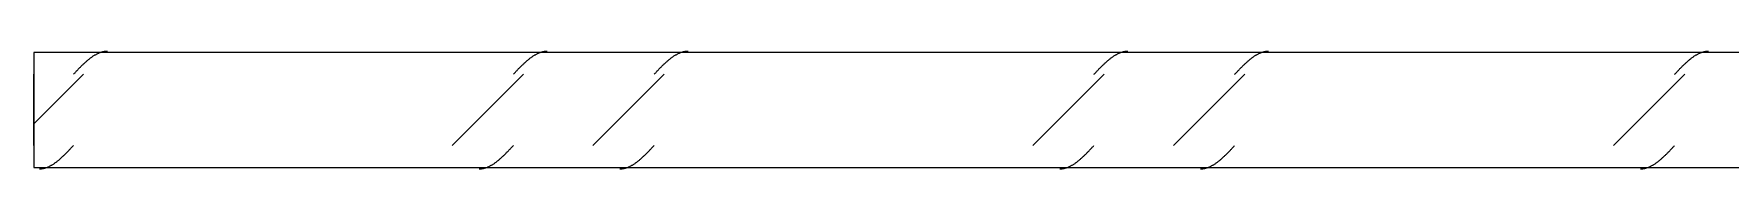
# Model space of a CAD drawing. Header units: centimetres. Extents: x -6111 to 13767, y -285 to 1600.
# Drawn here: x -1152.8 to -1005.9, y 440.4 to 450.6 of the extents above; entities that cross this region are included whole.
import ezdxf

# ---------------------------------------------------------------- set-up
doc = ezdxf.new("R2010")
doc.units = ezdxf.units.CM
doc.layers.add('S-BEAM', color=7, linetype='Continuous', lineweight=9)

# ---------------------------------------------------------------- blocks, each defined once
blk = doc.blocks.new('FP_59-Elevación Eje 2')
at = {"layer": 'S-BEAM'}
blk.add_line((-3164.39, 450.53), (-3458.17, 450.53), dxfattribs=at)
at = {"layer": 'S-BEAM', "color": 9, "true_color": 0xc0c0c0}
for p, q in [((-3453.93, 449.49), (-3453.89, 449.53)), ((-3453.89, 449.53), (-3453.84, 449.58)), ((-3453.84, 449.58), (-3453.79, 449.62)), ((-3453.79, 449.62), (-3453.75, 449.66)), ((-3453.75, 449.66), (-3453.7, 449.71)), ((-3453.7, 449.71), (-3453.65, 449.75)), ((-3453.65, 449.75), (-3453.61, 449.79)), ((-3453.61, 449.79), (-3453.56, 449.83)), ((-3453.56, 449.83), (-3453.51, 449.87)), ((-3453.51, 449.87), (-3453.47, 449.91)), ((-3453.47, 449.91), (-3453.42, 449.95)), ((-3453.42, 449.95), (-3453.37, 449.98)), ((-3453.37, 449.98), (-3453.33, 450.02)), ((-3453.33, 450.02), (-3453.28, 450.05)), ((-3453.28, 450.05), (-3453.23, 450.09)), ((-3453.23, 450.09), (-3453.19, 450.12)), ((-3453.19, 450.12), (-3453.14, 450.16)), ((-3453.14, 450.16), (-3453.09, 450.19)), ((-3453.09, 450.19), (-3453.05, 450.22)), ((-3453.05, 450.22), (-3453, 450.25)), ((-3453, 450.25), (-3452.95, 450.28)), ((-3452.95, 450.28), (-3452.91, 450.31)), ((-3452.91, 450.31), (-3452.86, 450.33)), ((-3452.86, 450.33), (-3452.81, 450.36)), ((-3452.81, 450.36), (-3452.77, 450.38)), ((-3452.77, 450.38), (-3452.72, 450.41)), ((-3452.72, 450.41), (-3452.67, 450.43)), ((-3452.67, 450.43), (-3452.63, 450.45)), ((-3452.63, 450.45), (-3452.58, 450.47)), ((-3452.58, 450.47), (-3452.53, 450.49)), ((-3452.53, 450.49), (-3452.49, 450.51)), ((-3452.49, 450.51), (-3452.44, 450.53)), ((-3452.44, 450.53), (-3452.39, 450.54)), ((-3452.39, 450.54), (-3452.35, 450.56)), ((-3452.35, 450.56), (-3452.3, 450.57)), ((-3452.3, 450.57), (-3452.25, 450.59)), ((-3452.25, 450.59), (-3452.21, 450.6)), ((-3452.21, 450.6), (-3452.16, 450.61)), ((-3452.16, 450.61), (-3452.11, 450.62)), ((-3452.11, 450.62), (-3452.07, 450.63)), ((-3452.07, 450.63), (-3452.02, 450.63)), ((-3452.02, 450.63), (-3451.97, 450.64)), ((-3451.97, 450.64), (-3451.93, 450.64)), ((-3451.93, 450.64), (-3451.88, 450.64)), ((-3451.88, 450.64), (-3451.83, 450.65)), ((-3415.83, 449.49), (-3415.79, 449.53)), ((-3415.79, 449.53), (-3415.74, 449.58)), ((-3415.74, 449.58), (-3415.69, 449.62)), ((-3415.69, 449.62), (-3415.65, 449.66)), ((-3415.65, 449.66), (-3415.6, 449.71)), ((-3415.6, 449.71), (-3415.55, 449.75)), ((-3415.55, 449.75), (-3415.51, 449.79)), ((-3415.51, 449.79), (-3415.46, 449.83)), ((-3415.46, 449.83), (-3415.41, 449.87)), ((-3415.41, 449.87), (-3415.37, 449.91)), ((-3415.37, 449.91), (-3415.32, 449.95)), ((-3415.32, 449.95), (-3415.27, 449.98)), ((-3415.27, 449.98), (-3415.23, 450.02)), ((-3415.23, 450.02), (-3415.18, 450.05)), ((-3415.18, 450.05), (-3415.13, 450.09)), ((-3415.13, 450.09), (-3415.09, 450.12)), ((-3415.09, 450.12), (-3415.04, 450.16)), ((-3415.04, 450.16), (-3414.99, 450.19)), ((-3414.99, 450.19), (-3414.95, 450.22)), ((-3414.95, 450.22), (-3414.9, 450.25)), ((-3414.9, 450.25), (-3414.85, 450.28)), ((-3414.85, 450.28), (-3414.81, 450.31)), ((-3414.81, 450.31), (-3414.76, 450.33)), ((-3414.76, 450.33), (-3414.71, 450.36)), ((-3414.71, 450.36), (-3414.67, 450.38)), ((-3414.67, 450.38), (-3414.62, 450.41)), ((-3414.62, 450.41), (-3414.57, 450.43)), ((-3414.57, 450.43), (-3414.53, 450.45)), ((-3414.53, 450.45), (-3414.48, 450.47)), ((-3414.48, 450.47), (-3414.43, 450.49)), ((-3414.43, 450.49), (-3414.39, 450.51)), ((-3414.39, 450.51), (-3414.34, 450.53)), ((-3414.34, 450.53), (-3414.29, 450.54)), ((-3414.29, 450.54), (-3414.25, 450.56)), ((-3414.25, 450.56), (-3414.2, 450.57)), ((-3414.2, 450.57), (-3414.15, 450.59)), ((-3414.15, 450.59), (-3414.11, 450.6)), ((-3414.11, 450.6), (-3414.06, 450.61)), ((-3414.06, 450.61), (-3414.01, 450.62)), ((-3414.01, 450.62), (-3413.97, 450.63)), ((-3413.97, 450.63), (-3413.92, 450.63)), ((-3413.92, 450.63), (-3413.87, 450.64)), ((-3413.87, 450.64), (-3413.83, 450.64)), ((-3413.83, 450.64), (-3413.78, 450.64)), ((-3413.78, 450.64), (-3413.73, 450.65)), ((-3403.64, 449.49), (-3403.6, 449.53)), ((-3403.6, 449.53), (-3403.55, 449.58)), ((-3403.55, 449.58), (-3403.5, 449.62)), ((-3403.5, 449.62), (-3403.46, 449.66)), ((-3403.46, 449.66), (-3403.41, 449.71)), ((-3403.41, 449.71), (-3403.36, 449.75)), ((-3403.36, 449.75), (-3403.32, 449.79)), ((-3403.32, 449.79), (-3403.27, 449.83)), ((-3403.27, 449.83), (-3403.22, 449.87)), ((-3403.22, 449.87), (-3403.18, 449.91)), ((-3403.18, 449.91), (-3403.13, 449.95)), ((-3403.13, 449.95), (-3403.08, 449.98)), ((-3403.08, 449.98), (-3403.04, 450.02)), ((-3403.04, 450.02), (-3402.99, 450.05)), ((-3402.99, 450.05), (-3402.94, 450.09)), ((-3402.94, 450.09), (-3402.9, 450.12)), ((-3402.9, 450.12), (-3402.85, 450.16)), ((-3402.85, 450.16), (-3402.8, 450.19)), ((-3402.8, 450.19), (-3402.76, 450.22)), ((-3402.76, 450.22), (-3402.71, 450.25)), ((-3402.71, 450.25), (-3402.66, 450.28)), ((-3402.66, 450.28), (-3402.62, 450.31)), ((-3402.62, 450.31), (-3402.57, 450.33)), ((-3402.57, 450.33), (-3402.52, 450.36)), ((-3402.52, 450.36), (-3402.48, 450.38)), ((-3402.48, 450.38), (-3402.43, 450.41)), ((-3402.43, 450.41), (-3402.38, 450.43)), ((-3402.38, 450.43), (-3402.34, 450.45)), ((-3402.34, 450.45), (-3402.29, 450.47)), ((-3402.29, 450.47), (-3402.24, 450.49)), ((-3402.24, 450.49), (-3402.2, 450.51)), ((-3402.2, 450.51), (-3402.15, 450.53)), ((-3402.15, 450.53), (-3402.1, 450.54)), ((-3402.1, 450.54), (-3402.06, 450.56)), ((-3402.06, 450.56), (-3402.01, 450.57)), ((-3402.01, 450.57), (-3401.96, 450.59)), ((-3401.96, 450.59), (-3401.92, 450.6)), ((-3401.92, 450.6), (-3401.87, 450.61)), ((-3401.87, 450.61), (-3401.82, 450.62)), ((-3401.82, 450.62), (-3401.78, 450.63)), ((-3401.78, 450.63), (-3401.73, 450.63)), ((-3401.73, 450.63), (-3401.68, 450.64)), ((-3401.68, 450.64), (-3401.64, 450.64)), ((-3401.64, 450.64), (-3401.59, 450.64)), ((-3401.59, 450.64), (-3401.54, 450.65)), ((-3365.54, 449.49), (-3365.5, 449.53)), ((-3365.5, 449.53), (-3365.45, 449.58)), ((-3365.45, 449.58), (-3365.4, 449.62)), ((-3365.4, 449.62), (-3365.36, 449.66)), ((-3365.36, 449.66), (-3365.31, 449.71)), ((-3365.31, 449.71), (-3365.26, 449.75)), ((-3365.26, 449.75), (-3365.22, 449.79)), ((-3365.22, 449.79), (-3365.17, 449.83)), ((-3365.17, 449.83), (-3365.12, 449.87)), ((-3365.12, 449.87), (-3365.08, 449.91)), ((-3365.08, 449.91), (-3365.03, 449.95)), ((-3365.03, 449.95), (-3364.98, 449.98)), ((-3364.98, 449.98), (-3364.94, 450.02)), ((-3364.94, 450.02), (-3364.89, 450.05)), ((-3364.89, 450.05), (-3364.84, 450.09)), ((-3364.84, 450.09), (-3364.8, 450.12)), ((-3364.8, 450.12), (-3364.75, 450.16)), ((-3364.75, 450.16), (-3364.7, 450.19)), ((-3364.7, 450.19), (-3364.66, 450.22)), ((-3364.66, 450.22), (-3364.61, 450.25)), ((-3364.61, 450.25), (-3364.56, 450.28)), ((-3364.56, 450.28), (-3364.52, 450.31)), ((-3364.52, 450.31), (-3364.47, 450.33)), ((-3364.47, 450.33), (-3364.42, 450.36)), ((-3364.42, 450.36), (-3364.38, 450.38)), ((-3364.38, 450.38), (-3364.33, 450.41)), ((-3364.33, 450.41), (-3364.28, 450.43)), ((-3364.28, 450.43), (-3364.24, 450.45)), ((-3364.24, 450.45), (-3364.19, 450.47)), ((-3364.19, 450.47), (-3364.14, 450.49)), ((-3364.14, 450.49), (-3364.1, 450.51)), ((-3364.1, 450.51), (-3364.05, 450.53)), ((-3364.05, 450.53), (-3364, 450.54)), ((-3364, 450.54), (-3363.96, 450.56)), ((-3363.96, 450.56), (-3363.91, 450.57)), ((-3363.91, 450.57), (-3363.86, 450.59)), ((-3363.86, 450.59), (-3363.82, 450.6)), ((-3363.82, 450.6), (-3363.77, 450.61)), ((-3363.77, 450.61), (-3363.73, 450.62)), ((-3363.73, 450.62), (-3363.68, 450.63)), ((-3363.68, 450.63), (-3363.63, 450.63)), ((-3363.63, 450.63), (-3363.59, 450.64)), ((-3363.59, 450.64), (-3363.54, 450.64)), ((-3363.54, 450.64), (-3363.49, 450.64)), ((-3363.49, 450.64), (-3363.45, 450.65)), ((-3353.35, 449.49), (-3353.31, 449.53)), ((-3353.31, 449.53), (-3353.26, 449.58)), ((-3353.26, 449.58), (-3353.21, 449.62)), ((-3353.21, 449.62), (-3353.17, 449.66)), ((-3353.17, 449.66), (-3353.12, 449.71)), ((-3353.12, 449.71), (-3353.07, 449.75)), ((-3353.07, 449.75), (-3353.03, 449.79)), ((-3353.03, 449.79), (-3352.98, 449.83)), ((-3352.98, 449.83), (-3352.93, 449.87)), ((-3352.93, 449.87), (-3352.89, 449.91)), ((-3352.89, 449.91), (-3352.84, 449.95)), ((-3352.84, 449.95), (-3352.79, 449.98)), ((-3352.79, 449.98), (-3352.75, 450.02)), ((-3352.75, 450.02), (-3352.7, 450.05)), ((-3352.7, 450.05), (-3352.65, 450.09)), ((-3352.65, 450.09), (-3352.61, 450.12)), ((-3352.61, 450.12), (-3352.56, 450.16)), ((-3352.56, 450.16), (-3352.51, 450.19)), ((-3352.51, 450.19), (-3352.47, 450.22)), ((-3352.47, 450.22), (-3352.42, 450.25)), ((-3352.42, 450.25), (-3352.37, 450.28)), ((-3352.37, 450.28), (-3352.33, 450.31)), ((-3352.33, 450.31), (-3352.28, 450.33)), ((-3352.28, 450.33), (-3352.24, 450.36)), ((-3352.24, 450.36), (-3352.19, 450.38)), ((-3352.19, 450.38), (-3352.14, 450.41)), ((-3352.14, 450.41), (-3352.1, 450.43)), ((-3352.1, 450.43), (-3352.05, 450.45)), ((-3352.05, 450.45), (-3352, 450.47)), ((-3352, 450.47), (-3351.96, 450.49)), ((-3351.96, 450.49), (-3351.91, 450.51)), ((-3351.91, 450.51), (-3351.86, 450.53)), ((-3351.86, 450.53), (-3351.82, 450.54)), ((-3351.82, 450.54), (-3351.77, 450.56)), ((-3351.77, 450.56), (-3351.72, 450.57)), ((-3351.72, 450.57), (-3351.68, 450.59)), ((-3351.68, 450.59), (-3351.63, 450.6)), ((-3351.63, 450.6), (-3351.58, 450.61)), ((-3351.58, 450.61), (-3351.54, 450.62)), ((-3351.54, 450.62), (-3351.49, 450.63)), ((-3351.49, 450.63), (-3351.44, 450.63)), ((-3351.44, 450.63), (-3351.4, 450.64)), ((-3351.4, 450.64), (-3351.35, 450.64)), ((-3351.35, 450.64), (-3351.3, 450.64)), ((-3351.3, 450.64), (-3351.26, 450.65)), ((-3315.26, 449.49), (-3315.21, 449.53)), ((-3315.21, 449.53), (-3315.16, 449.58)), ((-3315.16, 449.58), (-3315.12, 449.62)), ((-3315.12, 449.62), (-3315.07, 449.66)), ((-3315.07, 449.66), (-3315.02, 449.71)), ((-3315.02, 449.71), (-3314.98, 449.75)), ((-3314.98, 449.75), (-3314.93, 449.79)), ((-3314.93, 449.79), (-3314.88, 449.83)), ((-3314.88, 449.83), (-3314.84, 449.87)), ((-3314.84, 449.87), (-3314.79, 449.91)), ((-3314.79, 449.91), (-3314.74, 449.95)), ((-3314.74, 449.95), (-3314.7, 449.98)), ((-3314.7, 449.98), (-3314.65, 450.02)), ((-3314.65, 450.02), (-3314.6, 450.05)), ((-3314.6, 450.05), (-3314.56, 450.09)), ((-3314.56, 450.09), (-3314.51, 450.12)), ((-3314.51, 450.12), (-3314.46, 450.16)), ((-3314.46, 450.16), (-3314.42, 450.19)), ((-3314.42, 450.19), (-3314.37, 450.22)), ((-3314.37, 450.22), (-3314.32, 450.25)), ((-3314.32, 450.25), (-3314.28, 450.28)), ((-3314.28, 450.28), (-3314.23, 450.31)), ((-3314.23, 450.31), (-3314.18, 450.33)), ((-3314.18, 450.33), (-3314.14, 450.36)), ((-3314.14, 450.36), (-3314.09, 450.38)), ((-3314.09, 450.38), (-3314.04, 450.41)), ((-3314.04, 450.41), (-3314, 450.43)), ((-3314, 450.43), (-3313.95, 450.45)), ((-3313.95, 450.45), (-3313.9, 450.47)), ((-3313.9, 450.47), (-3313.86, 450.49)), ((-3313.86, 450.49), (-3313.81, 450.51)), ((-3313.81, 450.51), (-3313.76, 450.53)), ((-3313.76, 450.53), (-3313.72, 450.54)), ((-3313.72, 450.54), (-3313.67, 450.56)), ((-3313.67, 450.56), (-3313.62, 450.57)), ((-3313.62, 450.57), (-3313.58, 450.59)), ((-3313.58, 450.59), (-3313.53, 450.6)), ((-3313.53, 450.6), (-3313.48, 450.61)), ((-3313.48, 450.61), (-3313.44, 450.62)), ((-3313.44, 450.62), (-3313.39, 450.63)), ((-3313.39, 450.63), (-3313.34, 450.63)), ((-3313.34, 450.63), (-3313.3, 450.64)), ((-3313.3, 450.64), (-3313.25, 450.64)), ((-3313.25, 450.64), (-3313.2, 450.64)), ((-3313.2, 450.64), (-3313.16, 450.65)), ((-3454.77, 448.63), (-3454.73, 448.68)), ((-3454.73, 448.68), (-3454.68, 448.72)), ((-3454.68, 448.72), (-3454.63, 448.77)), ((-3454.63, 448.77), (-3454.59, 448.82)), ((-3454.59, 448.82), (-3454.54, 448.87)), ((-3454.54, 448.87), (-3454.49, 448.92)), ((-3454.49, 448.92), (-3454.45, 448.97)), ((-3454.45, 448.97), (-3454.4, 449.02)), ((-3454.4, 449.02), (-3454.35, 449.07)), ((-3454.35, 449.07), (-3454.31, 449.12)), ((-3454.31, 449.12), (-3454.26, 449.16)), ((-3454.26, 449.16), (-3454.21, 449.21)), ((-3454.21, 449.21), (-3454.17, 449.26)), ((-3454.17, 449.26), (-3454.12, 449.31)), ((-3454.12, 449.31), (-3454.07, 449.35)), ((-3454.07, 449.35), (-3454.03, 449.4)), ((-3454.03, 449.4), (-3453.98, 449.44)), ((-3453.98, 449.44), (-3453.93, 449.49)), ((-3416.67, 448.63), (-3416.63, 448.68)), ((-3416.63, 448.68), (-3416.58, 448.72)), ((-3416.58, 448.72), (-3416.53, 448.77)), ((-3416.53, 448.77), (-3416.49, 448.82)), ((-3416.49, 448.82), (-3416.44, 448.87)), ((-3416.44, 448.87), (-3416.39, 448.92)), ((-3416.39, 448.92), (-3416.35, 448.97)), ((-3416.35, 448.97), (-3416.3, 449.02)), ((-3416.3, 449.02), (-3416.25, 449.07)), ((-3416.25, 449.07), (-3416.21, 449.12)), ((-3416.21, 449.12), (-3416.16, 449.16)), ((-3416.16, 449.16), (-3416.11, 449.21)), ((-3416.11, 449.21), (-3416.07, 449.26)), ((-3416.07, 449.26), (-3416.02, 449.31)), ((-3416.02, 449.31), (-3415.97, 449.35)), ((-3415.97, 449.35), (-3415.93, 449.4)), ((-3415.93, 449.4), (-3415.88, 449.44)), ((-3415.88, 449.44), (-3415.83, 449.49)), ((-3404.48, 448.63), (-3404.44, 448.68)), ((-3404.44, 448.68), (-3404.39, 448.72)), ((-3404.39, 448.72), (-3404.34, 448.77)), ((-3404.34, 448.77), (-3404.3, 448.82)), ((-3404.3, 448.82), (-3404.25, 448.87)), ((-3404.25, 448.87), (-3404.2, 448.92)), ((-3404.2, 448.92), (-3404.16, 448.97)), ((-3404.16, 448.97), (-3404.11, 449.02)), ((-3404.11, 449.02), (-3404.06, 449.07)), ((-3404.06, 449.07), (-3404.02, 449.12)), ((-3404.02, 449.12), (-3403.97, 449.16)), ((-3403.97, 449.16), (-3403.92, 449.21)), ((-3403.92, 449.21), (-3403.88, 449.26)), ((-3403.88, 449.26), (-3403.83, 449.31)), ((-3403.83, 449.31), (-3403.78, 449.35)), ((-3403.78, 449.35), (-3403.74, 449.4)), ((-3403.74, 449.4), (-3403.69, 449.44)), ((-3403.69, 449.44), (-3403.64, 449.49)), ((-3366.39, 448.63), (-3366.34, 448.68)), ((-3366.34, 448.68), (-3366.29, 448.72)), ((-3366.29, 448.72), (-3366.24, 448.77)), ((-3366.24, 448.77), (-3366.2, 448.82)), ((-3366.2, 448.82), (-3366.15, 448.87)), ((-3366.15, 448.87), (-3366.1, 448.92)), ((-3366.1, 448.92), (-3366.06, 448.97)), ((-3366.06, 448.97), (-3366.01, 449.02)), ((-3366.01, 449.02), (-3365.96, 449.07)), ((-3365.96, 449.07), (-3365.92, 449.12)), ((-3365.92, 449.12), (-3365.87, 449.16)), ((-3365.87, 449.16), (-3365.82, 449.21)), ((-3365.82, 449.21), (-3365.78, 449.26)), ((-3365.78, 449.26), (-3365.73, 449.31)), ((-3365.73, 449.31), (-3365.68, 449.35)), ((-3365.68, 449.35), (-3365.64, 449.4)), ((-3365.64, 449.4), (-3365.59, 449.44)), ((-3365.59, 449.44), (-3365.54, 449.49)), ((-3354.2, 448.63), (-3354.15, 448.68)), ((-3354.15, 448.68), (-3354.1, 448.72)), ((-3354.1, 448.72), (-3354.06, 448.77)), ((-3354.06, 448.77), (-3354.01, 448.82)), ((-3354.01, 448.82), (-3353.96, 448.87)), ((-3353.96, 448.87), (-3353.92, 448.92)), ((-3353.92, 448.92), (-3353.87, 448.97)), ((-3353.87, 448.97), (-3353.82, 449.02)), ((-3353.82, 449.02), (-3353.78, 449.07)), ((-3353.78, 449.07), (-3353.73, 449.12)), ((-3353.73, 449.12), (-3353.68, 449.16)), ((-3353.68, 449.16), (-3353.64, 449.21)), ((-3353.64, 449.21), (-3353.59, 449.26)), ((-3353.59, 449.26), (-3353.54, 449.31)), ((-3353.54, 449.31), (-3353.49, 449.35)), ((-3353.49, 449.35), (-3353.45, 449.4)), ((-3353.45, 449.4), (-3353.4, 449.44)), ((-3353.4, 449.44), (-3353.35, 449.49)), ((-3316.1, 448.63), (-3316.05, 448.68)), ((-3316.05, 448.68), (-3316, 448.72)), ((-3316, 448.72), (-3315.96, 448.77)), ((-3315.96, 448.77), (-3315.91, 448.82)), ((-3315.91, 448.82), (-3315.86, 448.87)), ((-3315.86, 448.87), (-3315.82, 448.92)), ((-3315.82, 448.92), (-3315.77, 448.97)), ((-3315.77, 448.97), (-3315.72, 449.02)), ((-3315.72, 449.02), (-3315.68, 449.07)), ((-3315.68, 449.07), (-3315.63, 449.12)), ((-3315.63, 449.12), (-3315.58, 449.16)), ((-3315.58, 449.16), (-3315.54, 449.21)), ((-3315.54, 449.21), (-3315.49, 449.26)), ((-3315.49, 449.26), (-3315.44, 449.31)), ((-3315.44, 449.31), (-3315.4, 449.35)), ((-3315.4, 449.35), (-3315.35, 449.4)), ((-3315.35, 449.4), (-3315.3, 449.44)), ((-3315.3, 449.44), (-3315.26, 449.49))]:
    blk.add_line(p, q, dxfattribs=at)
blk = doc.blocks.new('FP_60-Elevación Eje 2')
at = {"layer": 'S-BEAM', "color": 9, "true_color": 0xc0c0c0}
for p, q in [((-3455.05, 442.14), (-3455.01, 442.19)), ((-3455.01, 442.19), (-3454.96, 442.24)), ((-3454.96, 442.24), (-3454.91, 442.29)), ((-3454.91, 442.29), (-3454.87, 442.34)), ((-3454.87, 442.34), (-3454.82, 442.39)), ((-3454.82, 442.39), (-3454.77, 442.44)), ((-3416.95, 442.14), (-3416.91, 442.19)), ((-3416.91, 442.19), (-3416.86, 442.24)), ((-3416.86, 442.24), (-3416.81, 442.29)), ((-3416.81, 442.29), (-3416.77, 442.34)), ((-3416.77, 442.34), (-3416.72, 442.39)), ((-3416.72, 442.39), (-3416.67, 442.44)), ((-3404.77, 442.14), (-3404.72, 442.19)), ((-3404.72, 442.19), (-3404.67, 442.24)), ((-3404.67, 442.24), (-3404.63, 442.29)), ((-3404.63, 442.29), (-3404.58, 442.34)), ((-3404.58, 442.34), (-3404.53, 442.39)), ((-3404.53, 442.39), (-3404.48, 442.44)), ((-3366.67, 442.14), (-3366.62, 442.19)), ((-3366.62, 442.19), (-3366.57, 442.24)), ((-3366.57, 442.24), (-3366.53, 442.29)), ((-3366.53, 442.29), (-3366.48, 442.34)), ((-3366.48, 442.34), (-3366.43, 442.39)), ((-3366.43, 442.39), (-3366.39, 442.44)), ((-3354.48, 442.14), (-3354.43, 442.19)), ((-3354.43, 442.19), (-3354.38, 442.24)), ((-3354.38, 442.24), (-3354.34, 442.29)), ((-3354.34, 442.29), (-3354.29, 442.34)), ((-3354.29, 442.34), (-3354.24, 442.39)), ((-3354.24, 442.39), (-3354.2, 442.44)), ((-3316.38, 442.14), (-3316.33, 442.19)), ((-3316.33, 442.19), (-3316.28, 442.24)), ((-3316.28, 442.24), (-3316.24, 442.29)), ((-3316.24, 442.29), (-3316.19, 442.34)), ((-3316.19, 442.34), (-3316.14, 442.39)), ((-3316.14, 442.39), (-3316.1, 442.44)), ((-3456.74, 440.7), (-3456.69, 440.73)), ((-3456.69, 440.73), (-3456.65, 440.75)), ((-3456.65, 440.75), (-3456.6, 440.78)), ((-3456.6, 440.78), (-3456.55, 440.81)), ((-3456.55, 440.81), (-3456.51, 440.84)), ((-3456.51, 440.84), (-3456.46, 440.87)), ((-3456.46, 440.87), (-3456.41, 440.9)), ((-3456.41, 440.9), (-3456.37, 440.94)), ((-3456.37, 440.94), (-3456.32, 440.97)), ((-3456.32, 440.97), (-3456.27, 441.01)), ((-3456.27, 441.01), (-3456.22, 441.04)), ((-3456.22, 441.04), (-3456.18, 441.08)), ((-3456.18, 441.08), (-3456.13, 441.12)), ((-3456.13, 441.12), (-3456.08, 441.15)), ((-3456.08, 441.15), (-3456.04, 441.19)), ((-3456.04, 441.19), (-3455.99, 441.23)), ((-3455.99, 441.23), (-3455.94, 441.27)), ((-3455.94, 441.27), (-3455.9, 441.31)), ((-3455.9, 441.31), (-3455.85, 441.35)), ((-3455.85, 441.35), (-3455.8, 441.4)), ((-3455.8, 441.4), (-3455.76, 441.44)), ((-3455.76, 441.44), (-3455.71, 441.48)), ((-3455.71, 441.48), (-3455.66, 441.53)), ((-3455.66, 441.53), (-3455.62, 441.57)), ((-3455.62, 441.57), (-3455.57, 441.62)), ((-3455.57, 441.62), (-3455.52, 441.66)), ((-3455.52, 441.66), (-3455.48, 441.71)), ((-3455.48, 441.71), (-3455.43, 441.75)), ((-3455.43, 441.75), (-3455.38, 441.8)), ((-3455.38, 441.8), (-3455.33, 441.85)), ((-3455.33, 441.85), (-3455.29, 441.9)), ((-3455.29, 441.9), (-3455.24, 441.94)), ((-3455.24, 441.94), (-3455.19, 441.99)), ((-3455.19, 441.99), (-3455.15, 442.04)), ((-3455.15, 442.04), (-3455.1, 442.09)), ((-3455.1, 442.09), (-3455.05, 442.14)), ((-3418.64, 440.7), (-3418.59, 440.73)), ((-3418.59, 440.73), (-3418.55, 440.75)), ((-3418.55, 440.75), (-3418.5, 440.78)), ((-3418.5, 440.78), (-3418.45, 440.81)), ((-3418.45, 440.81), (-3418.41, 440.84)), ((-3418.41, 440.84), (-3418.36, 440.87)), ((-3418.36, 440.87), (-3418.31, 440.9)), ((-3418.31, 440.9), (-3418.27, 440.94)), ((-3418.27, 440.94), (-3418.22, 440.97)), ((-3418.22, 440.97), (-3418.17, 441.01)), ((-3418.17, 441.01), (-3418.13, 441.04)), ((-3418.13, 441.04), (-3418.08, 441.08)), ((-3418.08, 441.08), (-3418.03, 441.12)), ((-3418.03, 441.12), (-3417.98, 441.15)), ((-3417.98, 441.15), (-3417.94, 441.19)), ((-3417.94, 441.19), (-3417.89, 441.23)), ((-3417.89, 441.23), (-3417.84, 441.27)), ((-3417.84, 441.27), (-3417.8, 441.31)), ((-3417.8, 441.31), (-3417.75, 441.35)), ((-3417.75, 441.35), (-3417.7, 441.4)), ((-3417.7, 441.4), (-3417.66, 441.44)), ((-3417.66, 441.44), (-3417.61, 441.48)), ((-3417.61, 441.48), (-3417.56, 441.53)), ((-3417.56, 441.53), (-3417.52, 441.57)), ((-3417.52, 441.57), (-3417.47, 441.62)), ((-3417.47, 441.62), (-3417.42, 441.66)), ((-3417.42, 441.66), (-3417.38, 441.71)), ((-3417.38, 441.71), (-3417.33, 441.75)), ((-3417.33, 441.75), (-3417.28, 441.8)), ((-3417.28, 441.8), (-3417.24, 441.85)), ((-3417.24, 441.85), (-3417.19, 441.9)), ((-3417.19, 441.9), (-3417.14, 441.94)), ((-3417.14, 441.94), (-3417.1, 441.99)), ((-3417.1, 441.99), (-3417.05, 442.04)), ((-3417.05, 442.04), (-3417, 442.09)), ((-3417, 442.09), (-3416.95, 442.14)), ((-3406.45, 440.7), (-3406.4, 440.73)), ((-3406.4, 440.73), (-3406.36, 440.75)), ((-3406.36, 440.75), (-3406.31, 440.78)), ((-3406.31, 440.78), (-3406.26, 440.81)), ((-3406.26, 440.81), (-3406.22, 440.84)), ((-3406.22, 440.84), (-3406.17, 440.87)), ((-3406.17, 440.87), (-3406.12, 440.9)), ((-3406.12, 440.9), (-3406.08, 440.94)), ((-3406.08, 440.94), (-3406.03, 440.97)), ((-3406.03, 440.97), (-3405.98, 441.01)), ((-3405.98, 441.01), (-3405.94, 441.04)), ((-3405.94, 441.04), (-3405.89, 441.08)), ((-3405.89, 441.08), (-3405.84, 441.12)), ((-3405.84, 441.12), (-3405.8, 441.15)), ((-3405.8, 441.15), (-3405.75, 441.19)), ((-3405.75, 441.19), (-3405.7, 441.23)), ((-3405.7, 441.23), (-3405.65, 441.27)), ((-3405.65, 441.27), (-3405.61, 441.31)), ((-3405.61, 441.31), (-3405.56, 441.35)), ((-3405.56, 441.35), (-3405.51, 441.4)), ((-3405.51, 441.4), (-3405.47, 441.44)), ((-3405.47, 441.44), (-3405.42, 441.48)), ((-3405.42, 441.48), (-3405.37, 441.53)), ((-3405.37, 441.53), (-3405.33, 441.57)), ((-3405.33, 441.57), (-3405.28, 441.62)), ((-3405.28, 441.62), (-3405.23, 441.66)), ((-3405.23, 441.66), (-3405.19, 441.71)), ((-3405.19, 441.71), (-3405.14, 441.75)), ((-3405.14, 441.75), (-3405.09, 441.8)), ((-3405.09, 441.8), (-3405.05, 441.85)), ((-3405.05, 441.85), (-3405, 441.9)), ((-3405, 441.9), (-3404.95, 441.94)), ((-3404.95, 441.94), (-3404.91, 441.99)), ((-3404.91, 441.99), (-3404.86, 442.04)), ((-3404.86, 442.04), (-3404.81, 442.09)), ((-3404.81, 442.09), (-3404.77, 442.14)), ((-3368.35, 440.7), (-3368.31, 440.73)), ((-3368.31, 440.73), (-3368.26, 440.75)), ((-3368.26, 440.75), (-3368.21, 440.78)), ((-3368.21, 440.78), (-3368.16, 440.81)), ((-3368.16, 440.81), (-3368.12, 440.84)), ((-3368.12, 440.84), (-3368.07, 440.87)), ((-3368.07, 440.87), (-3368.02, 440.9)), ((-3368.02, 440.9), (-3367.98, 440.94)), ((-3367.98, 440.94), (-3367.93, 440.97)), ((-3367.93, 440.97), (-3367.88, 441.01)), ((-3367.88, 441.01), (-3367.84, 441.04)), ((-3367.84, 441.04), (-3367.79, 441.08)), ((-3367.79, 441.08), (-3367.74, 441.12)), ((-3367.74, 441.12), (-3367.7, 441.15)), ((-3367.7, 441.15), (-3367.65, 441.19)), ((-3367.65, 441.19), (-3367.6, 441.23)), ((-3367.6, 441.23), (-3367.56, 441.27)), ((-3367.56, 441.27), (-3367.51, 441.31)), ((-3367.51, 441.31), (-3367.46, 441.35)), ((-3367.46, 441.35), (-3367.41, 441.4)), ((-3367.41, 441.4), (-3367.37, 441.44)), ((-3367.37, 441.44), (-3367.32, 441.48)), ((-3367.32, 441.48), (-3367.27, 441.53)), ((-3367.27, 441.53), (-3367.23, 441.57)), ((-3367.23, 441.57), (-3367.18, 441.62)), ((-3367.18, 441.62), (-3367.13, 441.66)), ((-3367.13, 441.66), (-3367.09, 441.71)), ((-3367.09, 441.71), (-3367.04, 441.75)), ((-3367.04, 441.75), (-3366.99, 441.8)), ((-3366.99, 441.8), (-3366.95, 441.85)), ((-3366.95, 441.85), (-3366.9, 441.9)), ((-3366.9, 441.9), (-3366.85, 441.94)), ((-3366.85, 441.94), (-3366.81, 441.99)), ((-3366.81, 441.99), (-3366.76, 442.04)), ((-3366.76, 442.04), (-3366.71, 442.09)), ((-3366.71, 442.09), (-3366.67, 442.14)), ((-3356.16, 440.7), (-3356.12, 440.73)), ((-3356.12, 440.73), (-3356.07, 440.75)), ((-3356.07, 440.75), (-3356.02, 440.78)), ((-3356.02, 440.78), (-3355.98, 440.81)), ((-3355.98, 440.81), (-3355.93, 440.84)), ((-3355.93, 440.84), (-3355.88, 440.87)), ((-3355.88, 440.87), (-3355.83, 440.9)), ((-3355.83, 440.9), (-3355.79, 440.94)), ((-3355.79, 440.94), (-3355.74, 440.97)), ((-3355.74, 440.97), (-3355.69, 441.01)), ((-3355.69, 441.01), (-3355.65, 441.04)), ((-3355.65, 441.04), (-3355.6, 441.08)), ((-3355.6, 441.08), (-3355.55, 441.12)), ((-3355.55, 441.12), (-3355.51, 441.15)), ((-3355.51, 441.15), (-3355.46, 441.19)), ((-3355.46, 441.19), (-3355.41, 441.23)), ((-3355.41, 441.23), (-3355.37, 441.27)), ((-3355.37, 441.27), (-3355.32, 441.31)), ((-3355.32, 441.31), (-3355.27, 441.35)), ((-3355.27, 441.35), (-3355.23, 441.4)), ((-3355.23, 441.4), (-3355.18, 441.44)), ((-3355.18, 441.44), (-3355.13, 441.48)), ((-3355.13, 441.48), (-3355.09, 441.53)), ((-3355.09, 441.53), (-3355.04, 441.57)), ((-3355.04, 441.57), (-3354.99, 441.62)), ((-3354.99, 441.62), (-3354.94, 441.66)), ((-3354.94, 441.66), (-3354.9, 441.71)), ((-3354.9, 441.71), (-3354.85, 441.75)), ((-3354.85, 441.75), (-3354.8, 441.8)), ((-3354.8, 441.8), (-3354.76, 441.85)), ((-3354.76, 441.85), (-3354.71, 441.9)), ((-3354.71, 441.9), (-3354.66, 441.94)), ((-3354.66, 441.94), (-3354.62, 441.99)), ((-3354.62, 441.99), (-3354.57, 442.04)), ((-3354.57, 442.04), (-3354.52, 442.09)), ((-3354.52, 442.09), (-3354.48, 442.14)), ((-3318.06, 440.7), (-3318.02, 440.73)), ((-3318.02, 440.73), (-3317.97, 440.75)), ((-3317.97, 440.75), (-3317.92, 440.78)), ((-3317.92, 440.78), (-3317.88, 440.81)), ((-3317.88, 440.81), (-3317.83, 440.84)), ((-3317.83, 440.84), (-3317.78, 440.87)), ((-3317.78, 440.87), (-3317.74, 440.9)), ((-3317.74, 440.9), (-3317.69, 440.94)), ((-3317.69, 440.94), (-3317.64, 440.97)), ((-3317.64, 440.97), (-3317.59, 441.01)), ((-3317.59, 441.01), (-3317.55, 441.04)), ((-3317.55, 441.04), (-3317.5, 441.08)), ((-3317.5, 441.08), (-3317.45, 441.12)), ((-3317.45, 441.12), (-3317.41, 441.15)), ((-3317.41, 441.15), (-3317.36, 441.19)), ((-3317.36, 441.19), (-3317.31, 441.23)), ((-3317.31, 441.23), (-3317.27, 441.27)), ((-3317.27, 441.27), (-3317.22, 441.31)), ((-3317.22, 441.31), (-3317.17, 441.35)), ((-3317.17, 441.35), (-3317.13, 441.4)), ((-3317.13, 441.4), (-3317.08, 441.44)), ((-3317.08, 441.44), (-3317.03, 441.48)), ((-3317.03, 441.48), (-3316.99, 441.53)), ((-3316.99, 441.53), (-3316.94, 441.57)), ((-3316.94, 441.57), (-3316.89, 441.62)), ((-3316.89, 441.62), (-3316.85, 441.66)), ((-3316.85, 441.66), (-3316.8, 441.71)), ((-3316.8, 441.71), (-3316.75, 441.75)), ((-3316.75, 441.75), (-3316.7, 441.8)), ((-3316.7, 441.8), (-3316.66, 441.85)), ((-3316.66, 441.85), (-3316.61, 441.9)), ((-3316.61, 441.9), (-3316.56, 441.94)), ((-3316.56, 441.94), (-3316.52, 441.99)), ((-3316.52, 441.99), (-3316.47, 442.04)), ((-3316.47, 442.04), (-3316.42, 442.09)), ((-3316.42, 442.09), (-3316.38, 442.14)), ((-3457.72, 440.41), (-3457.68, 440.42)), ((-3457.68, 440.42), (-3457.63, 440.42)), ((-3457.63, 440.42), (-3457.58, 440.42)), ((-3457.58, 440.42), (-3457.54, 440.43)), ((-3457.54, 440.43), (-3457.49, 440.44)), ((-3457.49, 440.44), (-3457.44, 440.44)), ((-3457.44, 440.44), (-3457.4, 440.45)), ((-3457.4, 440.45), (-3457.35, 440.46)), ((-3457.35, 440.46), (-3457.3, 440.47)), ((-3457.3, 440.47), (-3457.26, 440.49)), ((-3457.26, 440.49), (-3457.21, 440.5)), ((-3457.21, 440.5), (-3457.16, 440.52)), ((-3457.16, 440.52), (-3457.12, 440.53)), ((-3457.12, 440.53), (-3457.07, 440.55)), ((-3457.07, 440.55), (-3457.02, 440.57)), ((-3457.02, 440.57), (-3456.97, 440.59)), ((-3456.97, 440.59), (-3456.93, 440.61)), ((-3456.93, 440.61), (-3456.88, 440.63)), ((-3456.88, 440.63), (-3456.83, 440.65)), ((-3456.83, 440.65), (-3456.79, 440.68)), ((-3456.79, 440.68), (-3456.74, 440.7)), ((-3419.63, 440.41), (-3419.58, 440.42)), ((-3419.58, 440.42), (-3419.53, 440.42)), ((-3419.53, 440.42), (-3419.48, 440.42)), ((-3419.48, 440.42), (-3419.44, 440.43)), ((-3419.44, 440.43), (-3419.39, 440.44)), ((-3419.39, 440.44), (-3419.34, 440.44)), ((-3419.34, 440.44), (-3419.3, 440.45)), ((-3419.3, 440.45), (-3419.25, 440.46)), ((-3419.25, 440.46), (-3419.2, 440.47)), ((-3419.2, 440.47), (-3419.16, 440.49)), ((-3419.16, 440.49), (-3419.11, 440.5)), ((-3419.11, 440.5), (-3419.06, 440.52)), ((-3419.06, 440.52), (-3419.02, 440.53)), ((-3419.02, 440.53), (-3418.97, 440.55)), ((-3418.97, 440.55), (-3418.92, 440.57)), ((-3418.92, 440.57), (-3418.88, 440.59)), ((-3418.88, 440.59), (-3418.83, 440.61)), ((-3418.83, 440.61), (-3418.78, 440.63)), ((-3418.78, 440.63), (-3418.73, 440.65)), ((-3418.73, 440.65), (-3418.69, 440.68)), ((-3418.69, 440.68), (-3418.64, 440.7)), ((-3407.44, 440.41), (-3407.39, 440.42)), ((-3407.39, 440.42), (-3407.34, 440.42)), ((-3407.34, 440.42), (-3407.3, 440.42)), ((-3407.3, 440.42), (-3407.25, 440.43)), ((-3407.25, 440.43), (-3407.2, 440.44)), ((-3407.2, 440.44), (-3407.15, 440.44)), ((-3407.15, 440.44), (-3407.11, 440.45)), ((-3407.11, 440.45), (-3407.06, 440.46)), ((-3407.06, 440.46), (-3407.01, 440.47)), ((-3407.01, 440.47), (-3406.97, 440.49)), ((-3406.97, 440.49), (-3406.92, 440.5)), ((-3406.92, 440.5), (-3406.87, 440.52)), ((-3406.87, 440.52), (-3406.83, 440.53)), ((-3406.83, 440.53), (-3406.78, 440.55)), ((-3406.78, 440.55), (-3406.73, 440.57)), ((-3406.73, 440.57), (-3406.69, 440.59)), ((-3406.69, 440.59), (-3406.64, 440.61)), ((-3406.64, 440.61), (-3406.59, 440.63)), ((-3406.59, 440.63), (-3406.55, 440.65)), ((-3406.55, 440.65), (-3406.5, 440.68)), ((-3406.5, 440.68), (-3406.45, 440.7)), ((-3369.34, 440.41), (-3369.29, 440.42)), ((-3369.29, 440.42), (-3369.24, 440.42)), ((-3369.24, 440.42), (-3369.2, 440.42)), ((-3369.2, 440.42), (-3369.15, 440.43)), ((-3369.15, 440.43), (-3369.1, 440.44)), ((-3369.1, 440.44), (-3369.06, 440.44)), ((-3369.06, 440.44), (-3369.01, 440.45)), ((-3369.01, 440.45), (-3368.96, 440.46)), ((-3368.96, 440.46), (-3368.91, 440.47)), ((-3368.91, 440.47), (-3368.87, 440.49)), ((-3368.87, 440.49), (-3368.82, 440.5)), ((-3368.82, 440.5), (-3368.77, 440.52)), ((-3368.77, 440.52), (-3368.73, 440.53)), ((-3368.73, 440.53), (-3368.68, 440.55)), ((-3368.68, 440.55), (-3368.63, 440.57)), ((-3368.63, 440.57), (-3368.59, 440.59)), ((-3368.59, 440.59), (-3368.54, 440.61)), ((-3368.54, 440.61), (-3368.49, 440.63)), ((-3368.49, 440.63), (-3368.45, 440.65)), ((-3368.45, 440.65), (-3368.4, 440.68)), ((-3368.4, 440.68), (-3368.35, 440.7)), ((-3357.15, 440.41), (-3357.1, 440.42)), ((-3357.1, 440.42), (-3357.05, 440.42)), ((-3357.05, 440.42), (-3357.01, 440.42)), ((-3357.01, 440.42), (-3356.96, 440.43)), ((-3356.96, 440.43), (-3356.91, 440.44)), ((-3356.91, 440.44), (-3356.87, 440.44)), ((-3356.87, 440.44), (-3356.82, 440.45)), ((-3356.82, 440.45), (-3356.77, 440.46)), ((-3356.77, 440.46), (-3356.73, 440.47)), ((-3356.73, 440.47), (-3356.68, 440.49)), ((-3356.68, 440.49), (-3356.63, 440.5)), ((-3356.63, 440.5), (-3356.58, 440.52)), ((-3356.58, 440.52), (-3356.54, 440.53)), ((-3356.54, 440.53), (-3356.49, 440.55)), ((-3356.49, 440.55), (-3356.44, 440.57)), ((-3356.44, 440.57), (-3356.4, 440.59)), ((-3356.4, 440.59), (-3356.35, 440.61)), ((-3356.35, 440.61), (-3356.3, 440.63)), ((-3356.3, 440.63), (-3356.26, 440.65)), ((-3356.26, 440.65), (-3356.21, 440.68)), ((-3356.21, 440.68), (-3356.16, 440.7)), ((-3319.05, 440.41), (-3319, 440.42)), ((-3319, 440.42), (-3318.95, 440.42)), ((-3318.95, 440.42), (-3318.91, 440.42)), ((-3318.91, 440.42), (-3318.86, 440.43)), ((-3318.86, 440.43), (-3318.81, 440.44)), ((-3318.81, 440.44), (-3318.77, 440.44)), ((-3318.77, 440.44), (-3318.72, 440.45)), ((-3318.72, 440.45), (-3318.67, 440.46)), ((-3318.67, 440.46), (-3318.63, 440.47)), ((-3318.63, 440.47), (-3318.58, 440.49)), ((-3318.58, 440.49), (-3318.53, 440.5)), ((-3318.53, 440.5), (-3318.49, 440.52)), ((-3318.49, 440.52), (-3318.44, 440.53)), ((-3318.44, 440.53), (-3318.39, 440.55)), ((-3318.39, 440.55), (-3318.34, 440.57)), ((-3318.34, 440.57), (-3318.3, 440.59)), ((-3318.3, 440.59), (-3318.25, 440.61)), ((-3318.25, 440.61), (-3318.2, 440.63)), ((-3318.2, 440.63), (-3318.16, 440.65)), ((-3318.16, 440.65), (-3318.11, 440.68)), ((-3318.11, 440.68), (-3318.06, 440.7))]:
    blk.add_line(p, q, dxfattribs=at)
at = {"layer": 'S-BEAM'}
blk.add_line((-3458.17, 440.53), (-3164.39, 440.53), dxfattribs=at)
blk = doc.blocks.new('FP_61-Elevación Eje 2')
at = {"layer": 'S-BEAM', "color": 9, "true_color": 0xc0c0c0}
blk.add_line((-3458.19, 442.25), (-3458.16, 442.25), dxfattribs=at)
blk = doc.blocks.new('HSS Square - HSS 100mm-1469835-Elevación Eje 2')
at = {"layer": 'S-BEAM', "true_color": 0xc0c0c0}
h = blk.add_hatch(dxfattribs=at)
h.set_pattern_fill('FP_11', color=9, style=0, pattern_type=2)
h.set_pattern_definition([(45, (-0.013, 0), (-25.1446, 25.14482), []), (45, (-0.013, 38.1), (-25.1446, 25.14482), [])])
h.paths.add_polyline_path([(-3164.39, 442.44), (-3164.39, 448.63), (-3458.16, 448.63), (-3458.16, 442.44), (-3169.08, 442.44)])
at = {"layer": 'S-BEAM'}
for p, q in [((-3458.17, 450.53), (-3458.19, 450.53)), ((-3458.19, 449.58), (-3458.17, 449.58)), ((-3458.19, 442.44), (-3458.19, 448.63)), ((-3458.16, 442.44), (-3458.16, 448.63)), ((-3458.17, 441.48), (-3458.19, 441.48)), ((-3458.19, 440.53), (-3458.17, 440.53))]:
    blk.add_line(p, q, dxfattribs=at)
for centre, major_axis, start_param, end_param in [((-3458.19, 448.63), (0, 1.9), 0, 1.047198), ((-3458.19, 448.63), (0, 0.952), 0, 1.570796), ((-3458.17, 448.63), (0, 1.9), 4.712389, 6.283185), ((-3458.19, 442.44), (0, 0.953), 1.570796, 3.141593), ((-3458.17, 442.44), (0, 1.91), 3.141593, 4.712389), ((-3458.19, 442.44), (0, 1.91), 2.094395, 3.141593)]:
    blk.add_ellipse(centre, major_axis=major_axis, ratio=0.002938, start_param=start_param, end_param=end_param, dxfattribs=at)
for name in ['FP_59-Elevación Eje 2', 'FP_61-Elevación Eje 2', 'FP_60-Elevación Eje 2']:
    blk.add_blockref(name, (0, 0), dxfattribs=at)

msp = doc.modelspace()

# ---------------------------------------------------------------- block references
at = {"layer": 'S-BEAM'}
msp.add_blockref('HSS Square - HSS 100mm-1469835-Elevación Eje 2', (2305.433, 0), dxfattribs=at)

doc.saveas('drawing.dxf')
